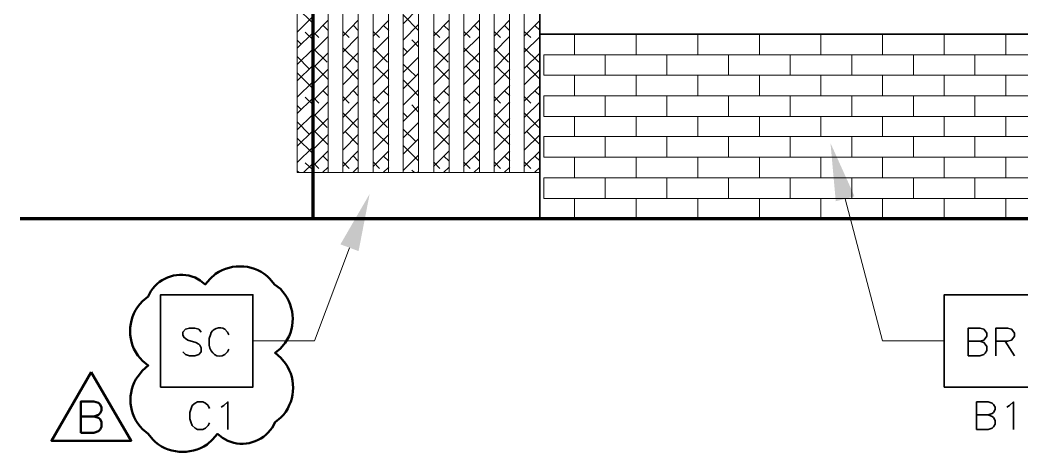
# Model space of a CAD drawing. Header units: inches. Extents: x 5 to 516, y -193 to 129.
# Drawn here: x 23.84 to 34.68, y -100.85 to -96.13 of the extents above; entities that cross this region are included whole.
import ezdxf

# ---------------------------------------------------------------- set-up
doc = ezdxf.new("R2010")
doc.units = ezdxf.units.IN
doc.header["$MEASUREMENT"] = 0
doc.layers.add('PDF4_Geometry', color=7, linetype='Continuous')
doc.layers.add('PDF4_Solid Fills', color=7, linetype='Continuous')

msp = doc.modelspace()

# ---------------------------------------------------------------- linework, layer by layer
at = {"layer": 'PDF4_Geometry', "lineweight": 15}
for points in [[(27.0054188, -97.7829829), (27.0054188, -88.9929821), (26.8387521, -88.9929821), (26.8387521, -97.7829829)], [(27.1720855, -97.7829829), (27.1720855, -88.9929821), (27.0054188, -88.9929821), (27.0054188, -97.7829829)], [(27.4987456, -97.7829829), (27.4987456, -88.9929821), (27.332079, -88.9929821), (27.332079, -97.7829829)], [(27.8254194, -97.7829829), (27.8254194, -88.9929821), (27.6587527, -88.9929821), (27.6587527, -97.7829829)], [(28.1520796, -97.7829846), (28.1520796, -88.9929839), (27.9854129, -88.9929839), (27.9854129, -97.7829846)], [(28.4820899, -97.7829829), (28.4820899, -88.9929821), (28.3154232, -88.9929821), (28.3154232, -97.7829829)], [(28.8087501, -97.7829829), (28.8087501, -88.9929821), (28.6420834, -88.9929821), (28.6420834, -97.7829829)], [(29.1354103, -97.7829829), (29.1354103, -88.9929821), (28.9687436, -88.9929821), (28.9687436, -97.7829829)], [(29.462084, -97.7829829), (29.462084, -88.9929821), (29.2954173, -88.9929821), (29.2954173, -97.7829829)]]:
    msp.add_lwpolyline(points, close=True, dxfattribs=at)
at = {"layer": 'PDF4_Geometry', "lineweight": 70}
msp.add_lwpolyline([(27.0054188, -88.9496506), (27.0054188, -98.2829846)], dxfattribs=at)
at = {"layer": 'PDF4_Geometry', "lineweight": 35}
for points in [[(29.462084, -98.2829846), (29.462084, -88.9496506), (29.462084, -96.2829845), (67.2154203, -96.2829845)], [(25.7987536, -99.5096523), (25.772087, -99.4796523), (25.7287536, -99.466319), (25.672087, -99.466319), (25.6287536, -99.4796523), (25.5987536, -99.5096523), (25.5987536, -99.5396523), (25.612087, -99.566319), (25.6287536, -99.5796524), (25.6554203, -99.596319), (25.742087, -99.6229857), (25.772087, -99.6396524), (25.7854203, -99.6529857), (25.7987536, -99.6796524), (25.7987536, -99.7229857), (25.772087, -99.7529857), (25.7287536, -99.766319), (25.672087, -99.766319), (25.6287536, -99.7529857), (25.5987536, -99.7229857)], [(26.0987482, -99.5396511), (26.0854149, -99.5096511), (26.0554149, -99.4796511)], [(34.0987489, -99.7663188), (34.0987489, -99.4663187), (34.2254156, -99.4663187), (34.2687489, -99.4796521), (34.2820822, -99.4963187), (34.2987489, -99.5229854), (34.2987489, -99.5529854), (34.2820822, -99.5796521), (34.2687489, -99.5963187), (34.2254156, -99.6096521), (34.0987489, -99.6096521)], [(34.398757, -99.7663188), (34.398757, -99.4663187), (34.5254237, -99.4663187), (34.5687571, -99.4796521), (34.5820904, -99.4963187), (34.5987571, -99.5229854), (34.5987571, -99.5529854), (34.5820904, -99.5796521), (34.5687571, -99.5963187), (34.5254237, -99.6096521), (34.398757, -99.6096521)], [(25.8987482, -99.5396511), (25.8854149, -99.5796511), (25.8854149, -99.6529845)], [(34.2254172, -99.6096517), (34.2687505, -99.622985), (34.2820839, -99.6396517), (34.2987505, -99.6663183), (34.2987505, -99.7096517), (34.2820839, -99.7396517), (34.2687505, -99.752985), (34.2254172, -99.7663184), (34.0987505, -99.7663184)], [(34.4987462, -99.6096517), (34.5987462, -99.7663184)], [(26.0554149, -99.7529845), (26.0854149, -99.7229845), (26.0987482, -99.6963178)], [(25.8887466, -100.3363193), (25.8754133, -100.3063193), (25.8454133, -100.2796527), (25.8154133, -100.2663193), (25.7587466, -100.2663193), (25.7320799, -100.2796527), (25.7020799, -100.3063193), (25.6887466, -100.3363193), (25.6754133, -100.3796527), (25.6754133, -100.4496527), (25.6887466, -100.492986), (25.7020799, -100.522986), (25.7320799, -100.5496527), (25.7587466, -100.5663194), (25.8154133, -100.5663194), (25.8454133, -100.5496527), (25.8754133, -100.522986), (25.8887466, -100.492986)], [(26.0154149, -100.3229866), (26.0454149, -100.3063199), (26.0887482, -100.2663199), (26.0887482, -100.5663199)], [(34.1887554, -100.5663202), (34.1887554, -100.2663202), (34.3154221, -100.2663202), (34.3587554, -100.2796535), (34.3720888, -100.2929868), (34.3887554, -100.3229868), (34.3887554, -100.3496535), (34.3720888, -100.3796535), (34.3587554, -100.3929868), (34.3154221, -100.4063202), (34.1887554, -100.4063202)], [(34.5154156, -100.3229866), (34.5454156, -100.3063199), (34.5887489, -100.2663199), (34.5887489, -100.5663199)], [(34.3154237, -100.4063199), (34.358757, -100.4229866), (34.3720904, -100.4363199), (34.388757, -100.4663199), (34.388757, -100.5063199), (34.3720904, -100.5363199), (34.358757, -100.5496532), (34.3154237, -100.5663199), (34.188757, -100.5663199)]]:
    msp.add_lwpolyline(points, dxfattribs=at)
at = {"layer": 'PDF4_Geometry', "color": 8, "lineweight": 15, "true_color": 0x808080}
for points in [[(27.0054188, -96.162986), (26.8387521, -95.9963193)], [(27.9854129, -96.1696523), (28.1520796, -96.0029857)], [(26.8387521, -96.2596521), (27.0054188, -96.0929854)], [(27.1720855, -96.1329838), (27.0020854, -96.3029838)], [(27.4987456, -96.1329838), (27.332079, -96.3029838)], [(27.828756, -96.1329838), (27.658756, -96.3029838)], [(28.1520796, -96.2429827), (27.9887462, -96.076316)], [(28.4820899, -96.1329838), (28.3120899, -96.3029838)], [(28.8087501, -96.1329838), (28.6420834, -96.3029838)], [(29.1354103, -96.1329838), (28.9687436, -96.3029838)], [(29.4654206, -96.1329838), (29.2954206, -96.3029838)], [(26.8387521, -96.4363184), (27.0054188, -96.2696517)], [(27.0054188, -96.3396522), (26.9254188, -96.2596522)], [(27.0020822, -96.2529857), (27.0720822, -96.3196524)], [(27.1187543, -96.1896515), (27.1720876, -96.2429849)], [(27.332079, -96.2529857), (27.3987456, -96.3196524)], [(27.4454145, -96.1896515), (27.4987478, -96.2429849)], [(27.6587527, -96.2529857), (27.7287527, -96.3196524)], [(27.7720882, -96.1896515), (27.8287549, -96.2429849)], [(27.9854129, -96.3463186), (28.1520796, -96.1796519)], [(28.3120866, -96.2529857), (28.3820866, -96.3196524)], [(28.4254222, -96.1896515), (28.4820888, -96.2429849)], [(28.6420834, -96.2529857), (28.7087501, -96.3196524)], [(28.7554189, -96.1896515), (28.8087523, -96.2429849)], [(28.9687436, -96.2529857), (29.0387436, -96.3196524)], [(29.0820791, -96.1896515), (29.1354124, -96.2429849)], [(29.2954173, -96.2529857), (29.3654173, -96.3196524)], [(29.4087529, -96.1896515), (29.4654195, -96.2429849)], [(26.8820871, -96.3929834), (26.8387537, -96.3496501)], [(27.1720855, -96.3096501), (27.0020854, -96.4796501)], [(27.4987456, -96.3096501), (27.332079, -96.4796501)], [(27.828756, -96.3096501), (27.658756, -96.4796501)], [(27.9854129, -96.5229849), (28.1520796, -96.3563182)], [(28.1520796, -96.4196524), (28.0787462, -96.3429857)], [(28.4820899, -96.3096501), (28.3120899, -96.4796501)], [(28.8087501, -96.3096501), (28.6387501, -96.4796501)], [(29.1354103, -96.3096501), (28.9687436, -96.4796501)], [(29.4654206, -96.3096501), (29.2954206, -96.4796501)], [(26.8387521, -96.6129846), (27.0054188, -96.446318)], [(27.0020822, -96.429652), (27.1620822, -96.5863186)], [(27.1720855, -96.4863163), (27.0020854, -96.6563163)], [(27.332079, -96.429652), (27.4887456, -96.5863186)], [(27.4987456, -96.4863163), (27.332079, -96.6563163)], [(27.6587527, -96.429652), (27.8154194, -96.5863186)], [(27.828756, -96.4863163), (27.658756, -96.6563163)], [(28.0320844, -96.4763167), (27.9854178, -96.4296501)], [(28.3120866, -96.429652), (28.4720867, -96.5863186)], [(28.4820899, -96.4863163), (28.3120899, -96.6563163)], [(28.8087501, -96.4863163), (28.6387501, -96.6563163)], [(28.6420834, -96.429652), (28.7987501, -96.5863186)], [(28.9687436, -96.429652), (29.1254103, -96.5863186)], [(29.1354103, -96.4863163), (28.9687436, -96.6563163)], [(29.2954173, -96.429652), (29.452084, -96.5863186)], [(29.4654206, -96.4863163), (29.2954206, -96.6563163)], [(26.9687434, -96.6596494), (26.8387434, -96.5263161)], [(27.9854129, -96.6996512), (28.1520796, -96.5329845)], [(26.8387521, -96.7896509), (27.0054188, -96.6229842)], [(27.0054188, -96.869651), (26.8387521, -96.7029844)], [(27.1720855, -96.662986), (27.0020854, -96.832986)], [(27.0287478, -96.6296506), (27.1720811, -96.772984)], [(27.4987456, -96.662986), (27.332079, -96.832986)], [(27.3554215, -96.6296506), (27.4987549, -96.772984)], [(27.828756, -96.662986), (27.658756, -96.832986)], [(27.6820817, -96.6296506), (27.8287484, -96.772984)], [(28.1220774, -96.7396529), (27.9854107, -96.6063196)], [(28.4820899, -96.662986), (28.3120899, -96.832986)], [(28.3387522, -96.6296506), (28.4820856, -96.772984)], [(28.8087501, -96.662986), (28.6387501, -96.832986)], [(28.6654124, -96.6296506), (28.8087458, -96.772984)], [(29.1387469, -96.662986), (28.9687468, -96.832986)], [(28.9920862, -96.6296506), (29.1387528, -96.772984)], [(29.4654206, -96.662986), (29.2954206, -96.832986)], [(29.3220829, -96.6296506), (29.4654163, -96.772984)], [(26.8387521, -96.9663172), (27.0054188, -96.7996505)], [(27.9854129, -96.8763174), (28.1520796, -96.7096508)], [(28.1520796, -96.9496512), (27.9887462, -96.7829845)], [(27.1720855, -96.8396523), (27.0020854, -97.0096523)], [(27.1187543, -96.8963166), (27.1720876, -96.94965)], [(27.4987456, -96.8396523), (27.332079, -97.0096523)], [(27.4454145, -96.8963166), (27.4987478, -96.94965)], [(27.828756, -96.8396523), (27.658756, -97.0096523)], [(27.7720882, -96.8963166), (27.8287549, -96.94965)], [(27.9854129, -97.0529837), (28.1520796, -96.886317)], [(28.4820899, -96.8396523), (28.3120899, -97.0096523)], [(28.4254222, -96.8963166), (28.4820888, -96.94965)], [(28.8087501, -96.8396523), (28.6387501, -97.0096523)], [(28.7554189, -96.8963166), (28.8087523, -96.94965)], [(29.1387469, -96.8396523), (28.9687468, -97.0096523)], [(29.0820791, -96.8963166), (29.1387458, -96.94965)], [(29.4654206, -96.8396523), (29.2954206, -97.0096523)], [(29.4087529, -96.8963166), (29.4654195, -96.94965)], [(26.8387521, -97.1429835), (27.0054188, -96.9763168)], [(27.0054188, -97.0463173), (26.9254188, -96.9663173)], [(27.0020822, -96.9596508), (27.0720822, -97.0296508)], [(27.1720855, -97.0163185), (27.0020854, -97.1863186)], [(27.332079, -96.9596508), (27.3987456, -97.0296508)], [(27.4987456, -97.0163185), (27.332079, -97.1863186)], [(27.6587527, -96.9596508), (27.7287527, -97.0296508)], [(27.828756, -97.0163185), (27.658756, -97.1863186)], [(28.3120866, -96.9596508), (28.3820866, -97.0296508)], [(28.4820899, -97.0163185), (28.3120899, -97.1863186)], [(28.6387468, -96.9596508), (28.7087468, -97.0296508)], [(28.8087501, -97.0163185), (28.6387501, -97.1863186)], [(28.9687436, -96.9596508), (29.0387436, -97.0296508)], [(29.1387469, -97.0163185), (28.9687468, -97.1863186)], [(29.2954173, -96.9596508), (29.3654173, -97.0296508)], [(29.4654206, -97.0163185), (29.2954206, -97.1863186)], [(26.8820871, -97.0996519), (26.8387537, -97.0563185)], [(27.0020822, -97.1363171), (27.1620822, -97.2929837)], [(27.332079, -97.1363171), (27.4887456, -97.2929837)], [(27.6587527, -97.1363171), (27.8154194, -97.2929837)], [(27.9854129, -97.22965), (28.1520796, -97.0629833)], [(28.0320844, -97.1829852), (27.9854178, -97.1363186)], [(28.1520796, -97.1263175), (28.0787462, -97.0496508)], [(28.3120866, -97.1363171), (28.4720867, -97.2929837)], [(28.6387468, -97.1363171), (28.7987468, -97.2929837)], [(28.9687436, -97.1363171), (29.1254103, -97.2929837)], [(29.2954173, -97.1363171), (29.452084, -97.2929837)], [(26.9687434, -97.3663179), (26.8387434, -97.2329845)], [(26.8387521, -97.3196497), (27.0054188, -97.152983)], [(27.1720855, -97.1929848), (27.0020854, -97.3629848)], [(27.4987456, -97.1929848), (27.332079, -97.3629848)], [(27.828756, -97.1929848), (27.658756, -97.3629848)], [(27.9854129, -97.4063197), (28.1520796, -97.239653)], [(28.4820899, -97.1929848), (28.3120899, -97.3629848)], [(28.8087501, -97.1929848), (28.6387501, -97.3629848)], [(29.1387469, -97.1929848), (28.9687468, -97.3629848)], [(29.4654206, -97.1929848), (29.2954206, -97.3629848)], [(26.8387521, -97.4963194), (27.0054188, -97.3296527)], [(27.0287478, -97.3363191), (27.1720811, -97.4829858)], [(27.3554215, -97.3363191), (27.4987549, -97.4829858)], [(27.6820817, -97.3363191), (27.8287484, -97.4829858)], [(28.1220774, -97.446318), (27.9854107, -97.3129847)], [(28.3387522, -97.3363191), (28.4820856, -97.4829858)], [(28.6654124, -97.3363191), (28.8087458, -97.4829858)], [(28.9920862, -97.3363191), (29.1387528, -97.4829858)], [(29.3220829, -97.3363191), (29.4654163, -97.4829858)], [(27.0054188, -97.5763161), (26.8387521, -97.4096495)], [(27.1720855, -97.3696511), (27.0020854, -97.5396511)], [(27.4987456, -97.3696511), (27.332079, -97.5396511)], [(27.828756, -97.3696511), (27.658756, -97.5396511)], [(27.9854129, -97.5829859), (28.1520796, -97.4163193)], [(28.4820899, -97.3696511), (28.3120899, -97.5396511)], [(28.8087501, -97.3696511), (28.6387501, -97.5396511)], [(29.1387469, -97.3696511), (28.9687468, -97.5396511)], [(29.4654206, -97.3696511), (29.2954206, -97.5396511)], [(26.8387521, -97.6729857), (27.0054188, -97.506319)], [(27.1720855, -97.5463174), (27.0020854, -97.7163174)], [(27.4987456, -97.5463174), (27.332079, -97.7163174)], [(27.828756, -97.5463174), (27.658756, -97.7163174)], [(28.1520796, -97.6563197), (27.9887462, -97.4929863)], [(28.4820899, -97.5463174), (28.3120899, -97.7163174)], [(28.8087501, -97.5463174), (28.6387501, -97.7163174)], [(29.1387469, -97.5463174), (28.9687468, -97.7163174)], [(29.4654206, -97.5463174), (29.2954206, -97.7163174)], [(26.9054161, -97.7829846), (27.0054161, -97.6829846)], [(27.0054188, -97.7529858), (26.9254188, -97.6763191)], [(27.0020822, -97.6663193), (27.0720822, -97.7363193)], [(27.1187543, -97.6029851), (27.1720876, -97.6596518)], [(27.332079, -97.6663193), (27.3987456, -97.7363193)], [(27.4454145, -97.6029851), (27.4987478, -97.6596518)], [(27.6587527, -97.6663193), (27.7287527, -97.7363193)], [(27.7720882, -97.6029851), (27.8287549, -97.6596518)], [(27.9854129, -97.7596522), (28.1520796, -97.5929855)], [(28.3120866, -97.6663193), (28.3820866, -97.7363193)], [(28.4254222, -97.6029851), (28.4820888, -97.6596518)], [(28.6387468, -97.6663193), (28.7087468, -97.7363193)], [(28.7554189, -97.6029851), (28.8087523, -97.6596518)], [(28.9687436, -97.6663193), (29.0387436, -97.7363193)], [(29.0820791, -97.6029851), (29.1387458, -97.6596518)], [(29.2954173, -97.6663193), (29.3654173, -97.7363193)], [(29.4087529, -97.6029851), (29.4654195, -97.6596518)], [(26.8587445, -97.7829846), (26.8387445, -97.7629846)], [(27.1720855, -97.7229836), (27.1120855, -97.7829836)], [(27.4987456, -97.7229836), (27.4387456, -97.7829836)], [(27.828756, -97.7229836), (27.768756, -97.7829836)], [(28.1054216, -97.7829846), (28.0787549, -97.7563179)], [(28.1387468, -97.7829846), (28.1520801, -97.7696513)], [(28.4820899, -97.7229836), (28.4220899, -97.7829836)], [(28.8087501, -97.7229836), (28.7487501, -97.7829836)], [(29.1387469, -97.7229836), (29.0787469, -97.7829836)], [(29.4654206, -97.7229836), (29.4054206, -97.7829836)]]:
    msp.add_lwpolyline(points, dxfattribs=at)
at = {"layer": 'PDF4_Geometry', "lineweight": 15}
for points in [[(29.8387523, -96.5063189), (29.8387523, -96.2829856)], [(30.5054191, -96.5063189), (30.5054191, -96.2829856)], [(31.1720858, -96.5063189), (31.1720858, -96.2829856)], [(31.8387525, -96.5063189), (31.8387525, -96.2829856)], [(32.5054192, -96.5063189), (32.5054192, -96.2829856)], [(33.1720859, -96.5063189), (33.1720859, -96.2829856)], [(33.8387527, -96.5063189), (33.8387527, -96.2829856)], [(34.5054194, -96.5063189), (34.5054194, -96.2829856)], [(29.505419, -96.5063167), (29.505419, -96.7263168), (67.1720887, -96.7263168)], [(29.505419, -96.5063189), (67.1720887, -96.5063189)], [(30.1720857, -96.7263168), (30.1720857, -96.5063167)], [(30.8387524, -96.7263168), (30.8387524, -96.5063167)], [(31.5054191, -96.7263168), (31.5054191, -96.5063167)], [(32.1720859, -96.7263168), (32.1720859, -96.5063167)], [(32.8387526, -96.7263168), (32.8387526, -96.5063167)], [(33.5054193, -96.7263168), (33.5054193, -96.5063167)], [(34.172086, -96.7263168), (34.172086, -96.5063167)], [(29.8387523, -96.9496512), (29.8387523, -96.7263178)], [(30.5054191, -96.9496512), (30.5054191, -96.7263178)], [(31.1720858, -96.9496512), (31.1720858, -96.7263178)], [(31.8387525, -96.9496512), (31.8387525, -96.7263178)], [(32.5054192, -96.9496512), (32.5054192, -96.7263178)], [(33.1720859, -96.9496512), (33.1720859, -96.7263178)], [(33.8387527, -96.9496512), (33.8387527, -96.7263178)], [(34.5054194, -96.9496512), (34.5054194, -96.7263178)], [(29.505419, -96.9496512), (67.1720887, -96.9496512)], [(29.505419, -96.9496523), (29.505419, -97.1729856), (67.1720887, -97.1729856)], [(30.1720857, -97.1729856), (30.1720857, -96.9496523)], [(30.8387524, -97.1729856), (30.8387524, -96.9496523)], [(31.5054191, -97.1729856), (31.5054191, -96.9496523)], [(32.1720859, -97.1729856), (32.1720859, -96.9496523)], [(32.8387526, -97.1729856), (32.8387526, -96.9496523)], [(33.5054193, -97.1729856), (33.5054193, -96.9496523)], [(34.172086, -97.1729856), (34.172086, -96.9496523)], [(29.8387523, -97.3929835), (29.8387523, -97.1729835)], [(30.5054191, -97.3929835), (30.5054191, -97.1729835)], [(31.1720858, -97.3929835), (31.1720858, -97.1729835)], [(31.8387525, -97.3929835), (31.8387525, -97.1729835)], [(32.5054192, -97.3929835), (32.5054192, -97.1729835)], [(33.1720859, -97.3929835), (33.1720859, -97.1729835)], [(33.8387527, -97.3929835), (33.8387527, -97.1729835)], [(34.5054194, -97.3929835), (34.5054194, -97.1729835)], [(29.505419, -97.3929835), (67.1720887, -97.3929835)], [(29.505419, -97.3929846), (29.505419, -97.6163179), (67.1720887, -97.6163179)], [(30.1720857, -97.6163179), (30.1720857, -97.3929846)], [(30.8387524, -97.6163179), (30.8387524, -97.3929846)], [(31.5054191, -97.6163179), (31.5054191, -97.3929846)], [(32.1720859, -97.6163179), (32.1720859, -97.3929846)], [(32.8387526, -97.6163179), (32.8387526, -97.3929846)], [(33.5054193, -97.6163179), (33.5054193, -97.3929846)], [(34.172086, -97.6163179), (34.172086, -97.3929846)], [(29.8387523, -97.8396523), (29.8387523, -97.616319)], [(30.5054191, -97.8396523), (30.5054191, -97.616319)], [(31.1720858, -97.8396523), (31.1720858, -97.616319)], [(31.8387525, -97.8396523), (31.8387525, -97.616319)], [(32.5054192, -97.8396523), (32.5054192, -97.616319)], [(33.1720859, -97.8396523), (33.1720859, -97.616319)], [(33.8387527, -97.8396523), (33.8387527, -97.616319)], [(34.5054194, -97.8396523), (34.5054194, -97.616319)], [(27.0054188, -97.7829846), (29.4620857, -97.7829846)], [(67.1720887, -98.0629834), (29.505419, -98.0629834), (29.505419, -97.83965)], [(29.505419, -97.8396523), (67.1720887, -97.8396523)], [(30.1720857, -98.0629834), (30.1720857, -97.83965)], [(30.8387524, -98.0629834), (30.8387524, -97.83965)], [(31.5054191, -98.0629834), (31.5054191, -97.83965)], [(32.1720859, -98.0629834), (32.1720859, -97.83965)], [(32.8387526, -98.0629834), (32.8387526, -97.83965)], [(33.5054193, -98.0629834), (33.5054193, -97.83965)], [(34.172086, -98.0629834), (34.172086, -97.83965)], [(29.8387523, -98.2829846), (29.8387523, -98.0629846)], [(30.5054191, -98.2829846), (30.5054191, -98.0629846)], [(31.1720858, -98.2829846), (31.1720858, -98.0629846)], [(31.8387525, -98.2829846), (31.8387525, -98.0629846)], [(32.5054192, -98.2829846), (32.5054192, -98.0629846)], [(32.768752, -98.06632), (33.1720854, -99.60632), (33.8387521, -99.60632)], [(33.1720859, -98.2829846), (33.1720859, -98.0629846)], [(33.8387527, -98.2829846), (33.8387527, -98.0629846)], [(34.5054194, -98.2829846), (34.5054194, -98.0629846)], [(27.4054161, -98.5963188), (27.0254161, -99.6063189), (26.3587494, -99.6063189)]]:
    msp.add_lwpolyline(points, dxfattribs=at)
at = {"layer": 'PDF4_Geometry', "lineweight": 80}
msp.add_lwpolyline([(135.9387585, -98.2829846), (23.8387468, -98.2829846)], dxfattribs=at)
at = {"layer": 'PDF4_Geometry', "lineweight": 50}
for points in [[(25.9554165, -98.8796514), (25.8954165, -98.9329848), (25.8420832, -98.9929848), (25.7887498, -98.9529849), (25.7320832, -98.9196515, 0.3603868988), (25.2554165, -99.0663182), (25.2254165, -99.1263182), (25.1620831, -99.1763181, 0.3588740162), (25.1120831, -99.7629849), (25.1620831, -99.8229849), (25.2254165, -99.8729849), (25.1654165, -99.9263182), (25.1154165, -99.9863182)], [(26.5654166, -100.5463183), (26.5987499, -100.4863183), (26.6620833, -100.4363183, 0.3578987955), (26.7120833, -99.8496516), (26.6620833, -99.7896516), (26.5987499, -99.7363182), (26.6587499, -99.6863182), (26.7087499, -99.6263182)]]:
    msp.add_lwpolyline(points, format="xyb", dxfattribs=at)
for points in [[(26.6554166, -99.0429848), (26.5920832, -98.9929848), (26.5420832, -98.9329848)], [(24.4954224, -100.5996522), (24.4954224, -100.2629855), (24.6387557, -100.2629855), (24.6887557, -100.2763188), (24.7054224, -100.2929855), (24.7187557, -100.3263188), (24.7187557, -100.3596521), (24.7054224, -100.3896521), (24.6887557, -100.4063188), (24.6387557, -100.4229855), (24.4954224, -100.4229855)], [(24.6387465, -100.4229859), (24.6887465, -100.4396526), (24.7054132, -100.4529859), (24.7187465, -100.4863192), (24.7187465, -100.5363192), (24.7054132, -100.5663192), (24.6887465, -100.5829859), (24.6387465, -100.5996526), (24.4954132, -100.5996526)], [(25.1654165, -100.5629849), (25.2254165, -100.612985), (25.2754165, -100.672985)], [(25.8620832, -100.7263183), (25.9220832, -100.672985), (25.9754165, -100.612985), (26.0287499, -100.6563183), (26.0887499, -100.6863183)]]:
    msp.add_lwpolyline(points, dxfattribs=at)
at = {"layer": 'PDF4_Geometry', "lineweight": 35}
for points in [[(25.3587444, -100.1063185), (25.3587444, -99.1063184), (26.3587445, -99.1063184), (26.3587445, -100.1063185)], [(34.8387527, -100.1063185), (34.8387527, -99.1063184), (33.8387527, -99.1063184), (33.8387527, -100.1063185)]]:
    msp.add_lwpolyline(points, close=True, dxfattribs=at)
at = {"layer": 'PDF4_Geometry', "lineweight": 50}
msp.add_lwpolyline([(24.6087443, -99.942985), (25.0420777, -100.6863184), (24.1787443, -100.6863184)], close=True, dxfattribs=at)
for points in [[(26.5420832, -98.9329848), (26.3956388, -98.774207), (26.1300832, -98.7545404), (25.9554165, -98.8796514)], [(26.7087499, -99.6263182), (26.8365277, -99.439596), (26.8099722, -99.2042626), (26.6554166, -99.0429848)], [(25.1154165, -99.9863182), (24.9878053, -100.1614294), (25.0131387, -100.4104849), (25.1654165, -100.5629849)], [(26.0887499, -100.6863183), (26.251861, -100.7654294), (26.4697499, -100.6987072), (26.5654166, -100.5463183)], [(25.2754165, -100.672985), (25.4284165, -100.8318739), (25.6826943, -100.8520405), (25.8620832, -100.7263183)]]:
    msp.add_open_spline(points, degree=3, dxfattribs=at)
at = {"layer": 'PDF4_Geometry', "lineweight": 35}
for points in [[(26.0554149, -99.4796511), (25.9990816, -99.4392067), (25.9154149, -99.4729845), (25.8987482, -99.5396511)], [(25.8854149, -99.6529845), (25.8978038, -99.7388734), (25.9741371, -99.8035956), (26.0554149, -99.7529845)]]:
    msp.add_open_spline(points, degree=3, dxfattribs=at)
at = {"layer": 'PDF4_Solid Fills', "lineweight": 15, "transparency": 33554559}
for points in [[(32.6654127, -98.0929856), (32.6087461, -97.4629855), (32.8687461, -98.0396522)], [(27.3054134, -98.5596502), (27.6220801, -98.0129835), (27.5020801, -98.6329836)]]:
    msp.add_solid(points, dxfattribs=at)

doc.saveas('drawing.dxf')
